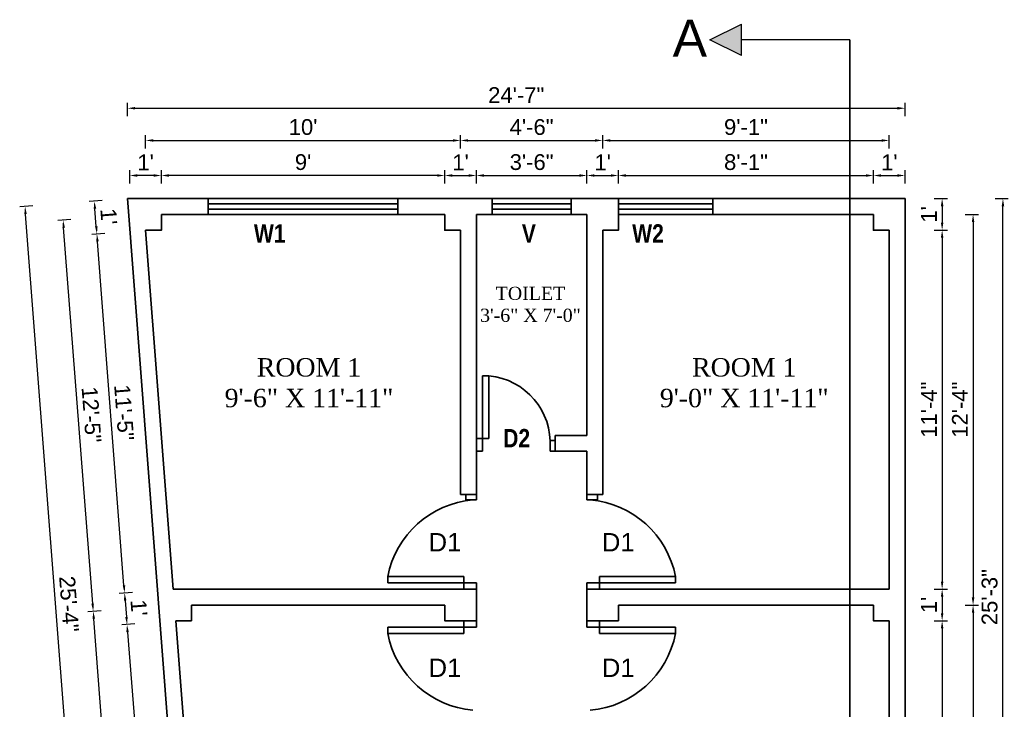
# Model space of a CAD drawing. Header units: inches. Extents: x 100101 to 119806, y -2288 to 8641.
# Drawn here: x 108040.5 to 108416.1, y 2221.1 to 2483.6 of the extents above; entities that cross this region are included whole.
import ezdxf

# ---------------------------------------------------------------- set-up
doc = ezdxf.new("R2010")
doc.units = ezdxf.units.IN
doc.header["$LTSCALE"] = 0.5
doc.header["$MEASUREMENT"] = 0
doc.header["$PDMODE"] = 66
doc.layers.add('DIMENSION', color=5, linetype='Continuous')
for name, color, linetype, lineweight in [('steps', 253, 'Continuous', 20), ('Toilet', 7, 'Continuous', 25), ('truss', 1, 'Continuous', 25)]:
    doc.layers.add(name, color=color, linetype=linetype, lineweight=lineweight)
doc.styles.add('Lettring Text', font='arial.ttf')
doc.styles.get("Standard").update_dxf_attribs({"font": 'arial.ttf'})
doc.dimstyles.new('Copy of Standard', dxfattribs={"dimtxt": 6, "dimasz": 2.875, "dimexe": 2, "dimexo": 4, "dimgap": 2, "dimtad": 1, "dimdec": 0, "dimrnd": 1, "dimzin": 0, "dimdsep": 46, "dimlunit": 4, "dimtxsty": 'Lettring Text', "dimcen": 0.1, "dimclrd": 7, "dimclre": 7, "dimclrt": 7, "dimazin": 0, "dimtfac": 0.645, "dimtdec": 0, "dimtmove": 1, "dimatfit": 0, "dimfxl": 3, "dimfxlon": 1, "dimtfillclr": 256, "dimtolj": 1, "dimtzin": 0, "dimlwd": -1, "dimlwe": -1, "dimarcsym": 2})

# ---------------------------------------------------------------- blocks, each defined once
blk = doc.blocks.new('*D1176')
at = {"layer": 'Defpoints', "color": 0, "transparency": 16777216}
for p in [(108094.3, 2424.37), (108094.3, 2409.58), (108201.97, 2409.58)]:
    blk.add_point(p, dxfattribs=at)
at = {"layer": 'steps', "color": 7, "transparency": 16777216}
for p, q in [((108094.3, 2421.37), (108094.3, 2426.37)), ((108201.97, 2421.37), (108201.97, 2426.37)), ((108199.09, 2424.37), (108097.18, 2424.37))]:
    blk.add_line(p, q, dxfattribs=at)
for points in [[(108097.18, 2424.85), (108097.18, 2423.89), (108094.3, 2424.37)], [(108199.09, 2424.85), (108199.09, 2423.89), (108201.97, 2424.37)]]:
    blk.add_solid(points, dxfattribs=at)
at = {"layer": 'steps', "color": 7, "transparency": 16777216, "insert": (108148.13, 2429.43), "char_height": 6, "attachment_point": 5, "style": 'Lettring Text'}
blk.add_mtext("\\A1;9'", dxfattribs=at)
blk = doc.blocks.new('*D1185')
at = {"layer": 'Defpoints', "color": 0, "transparency": 16777216}
for p in [(108082.3, 2424.37), (108082.3, 2415.58), (108094.3, 2409.58)]:
    blk.add_point(p, dxfattribs=at)
at = {"layer": 'steps', "color": 7, "transparency": 16777216}
for p, q in [((108082.3, 2421.37), (108082.3, 2426.37)), ((108094.3, 2421.37), (108094.3, 2426.37)), ((108091.43, 2424.37), (108085.18, 2424.37))]:
    blk.add_line(p, q, dxfattribs=at)
for points in [[(108085.18, 2424.85), (108085.18, 2423.89), (108082.3, 2424.37)], [(108091.43, 2424.85), (108091.43, 2423.89), (108094.3, 2424.37)]]:
    blk.add_solid(points, dxfattribs=at)
at = {"layer": 'steps', "color": 7, "transparency": 16777216, "insert": (108088.3, 2429.38), "char_height": 6, "attachment_point": 5, "style": 'Lettring Text'}
blk.add_mtext("\\A1;1'", dxfattribs=at)
blk = doc.blocks.new('*D1186')
at = {"layer": 'Defpoints', "color": 0, "transparency": 16777216}
for p in [(108255.97, 2424.37), (108213.97, 2409.58), (108255.97, 2409.58)]:
    blk.add_point(p, dxfattribs=at)
at = {"layer": 'steps', "color": 7, "transparency": 16777216}
for p, q in [((108213.97, 2421.37), (108213.97, 2426.37)), ((108255.97, 2421.37), (108255.97, 2426.37)), ((108216.84, 2424.37), (108253.09, 2424.37))]:
    blk.add_line(p, q, dxfattribs=at)
for points in [[(108216.84, 2424.85), (108216.84, 2423.89), (108213.97, 2424.37)], [(108253.09, 2424.85), (108253.09, 2423.89), (108255.97, 2424.37)]]:
    blk.add_solid(points, dxfattribs=at)
at = {"layer": 'steps', "color": 7, "transparency": 16777216, "insert": (108234.97, 2429.43), "char_height": 6, "attachment_point": 5, "style": 'Lettring Text'}
blk.add_mtext('\\A1;3\'-6"', dxfattribs=at)
blk = doc.blocks.new('*D1187')
at = {"layer": 'Defpoints', "color": 0, "transparency": 16777216}
for p in [(108267.97, 2424.37), (108255.97, 2409.58), (108267.97, 2409.58)]:
    blk.add_point(p, dxfattribs=at)
at = {"layer": 'steps', "color": 7, "transparency": 16777216}
for p, q in [((108255.97, 2421.37), (108255.97, 2426.37)), ((108267.97, 2421.37), (108267.97, 2426.37)), ((108258.84, 2424.37), (108265.09, 2424.37))]:
    blk.add_line(p, q, dxfattribs=at)
for points in [[(108258.84, 2424.85), (108258.84, 2423.89), (108255.97, 2424.37)], [(108265.09, 2424.85), (108265.09, 2423.89), (108267.97, 2424.37)]]:
    blk.add_solid(points, dxfattribs=at)
at = {"layer": 'steps', "color": 7, "transparency": 16777216, "insert": (108261.97, 2429.38), "char_height": 6, "attachment_point": 5, "style": 'Lettring Text'}
blk.add_mtext("\\A1;1'", dxfattribs=at)
blk = doc.blocks.new('*D1188')
at = {"layer": 'Defpoints', "color": 0, "transparency": 16777216}
for p in [(108364.87, 2424.37), (108267.97, 2409.58), (108364.87, 2409.58)]:
    blk.add_point(p, dxfattribs=at)
at = {"layer": 'steps', "color": 7, "transparency": 16777216}
for p, q in [((108267.97, 2421.37), (108267.97, 2426.37)), ((108364.87, 2421.37), (108364.87, 2426.37)), ((108270.84, 2424.37), (108361.99, 2424.37))]:
    blk.add_line(p, q, dxfattribs=at)
for points in [[(108270.84, 2424.85), (108270.84, 2423.89), (108267.97, 2424.37)], [(108361.99, 2424.85), (108361.99, 2423.89), (108364.87, 2424.37)]]:
    blk.add_solid(points, dxfattribs=at)
at = {"layer": 'steps', "color": 7, "transparency": 16777216, "insert": (108316.42, 2429.43), "char_height": 6, "attachment_point": 5, "style": 'Lettring Text'}
blk.add_mtext('\\A1;8\'-1"', dxfattribs=at)
blk = doc.blocks.new('*D1189')
at = {"layer": 'Defpoints', "color": 0, "transparency": 16777216}
for p in [(108376.87, 2424.37), (108376.87, 2415.58), (108364.87, 2409.58)]:
    blk.add_point(p, dxfattribs=at)
at = {"layer": 'steps', "color": 7, "transparency": 16777216}
for p, q in [((108364.87, 2421.37), (108364.87, 2426.37)), ((108376.87, 2421.37), (108376.87, 2426.37)), ((108367.74, 2424.37), (108373.99, 2424.37))]:
    blk.add_line(p, q, dxfattribs=at)
for points in [[(108367.74, 2424.85), (108367.74, 2423.89), (108364.87, 2424.37)], [(108373.99, 2424.85), (108373.99, 2423.89), (108376.87, 2424.37)]]:
    blk.add_solid(points, dxfattribs=at)
at = {"layer": 'steps', "color": 7, "transparency": 16777216, "insert": (108370.87, 2429.38), "char_height": 6, "attachment_point": 5, "style": 'Lettring Text'}
blk.add_mtext("\\A1;1'", dxfattribs=at)
blk = doc.blocks.new('*D1190')
at = {"layer": 'Defpoints', "color": 0, "transparency": 16777216}
for p in [(108213.97, 2424.37), (108201.97, 2409.58), (108213.97, 2409.58)]:
    blk.add_point(p, dxfattribs=at)
at = {"layer": 'steps', "color": 7, "transparency": 16777216}
for p, q in [((108201.97, 2421.37), (108201.97, 2426.37)), ((108213.97, 2421.37), (108213.97, 2426.37)), ((108204.84, 2424.37), (108211.09, 2424.37))]:
    blk.add_line(p, q, dxfattribs=at)
for points in [[(108204.84, 2424.85), (108204.84, 2423.89), (108201.97, 2424.37)], [(108211.09, 2424.85), (108211.09, 2423.89), (108213.97, 2424.37)]]:
    blk.add_solid(points, dxfattribs=at)
at = {"layer": 'steps', "color": 7, "transparency": 16777216, "insert": (108207.97, 2429.38), "char_height": 6, "attachment_point": 5, "style": 'Lettring Text'}
blk.add_mtext("\\A1;1'", dxfattribs=at)
blk = doc.blocks.new('*D1177')
at = {"layer": 'Defpoints', "color": 0, "transparency": 16777216}
for p in [(108207.97, 2437.69), (108088.3, 2424.37), (108207.97, 2424.37)]:
    blk.add_point(p, dxfattribs=at)
at = {"layer": 'steps', "color": 7, "transparency": 16777216}
for p, q in [((108088.3, 2434.69), (108088.3, 2439.69)), ((108091.18, 2437.69), (108205.09, 2437.69)), ((108207.97, 2434.69), (108207.97, 2439.69))]:
    blk.add_line(p, q, dxfattribs=at)
for points in [[(108091.18, 2438.17), (108091.18, 2437.22), (108088.3, 2437.69)], [(108205.09, 2438.17), (108205.09, 2437.22), (108207.97, 2437.69)]]:
    blk.add_solid(points, dxfattribs=at)
at = {"layer": 'steps', "color": 7, "transparency": 16777216, "insert": (108148.13, 2442.76), "char_height": 6, "attachment_point": 5, "style": 'Lettring Text'}
blk.add_mtext("\\A1;10'", dxfattribs=at)
blk = doc.blocks.new('*D1178')
at = {"layer": 'Defpoints', "color": 0, "transparency": 16777216}
for p in [(108261.97, 2437.69), (108207.97, 2424.37), (108261.97, 2424.37)]:
    blk.add_point(p, dxfattribs=at)
at = {"layer": 'steps', "color": 7, "transparency": 16777216}
for p, q in [((108207.97, 2434.69), (108207.97, 2439.69)), ((108210.84, 2437.69), (108259.09, 2437.69)), ((108261.97, 2434.69), (108261.97, 2439.69))]:
    blk.add_line(p, q, dxfattribs=at)
for points in [[(108210.84, 2438.17), (108210.84, 2437.22), (108207.97, 2437.69)], [(108259.09, 2438.17), (108259.09, 2437.22), (108261.97, 2437.69)]]:
    blk.add_solid(points, dxfattribs=at)
at = {"layer": 'steps', "color": 7, "transparency": 16777216, "insert": (108234.97, 2442.76), "char_height": 6, "attachment_point": 5, "style": 'Lettring Text'}
blk.add_mtext('\\A1;4\'-6"', dxfattribs=at)
blk = doc.blocks.new('*D1191')
at = {"layer": 'Defpoints', "color": 0, "transparency": 16777216}
for p in [(108370.87, 2437.69), (108261.97, 2424.37), (108370.87, 2415.58)]:
    blk.add_point(p, dxfattribs=at)
at = {"layer": 'steps', "color": 7, "transparency": 16777216}
for p, q in [((108261.97, 2434.69), (108261.97, 2439.69)), ((108264.84, 2437.69), (108367.99, 2437.69)), ((108370.87, 2434.69), (108370.87, 2439.69))]:
    blk.add_line(p, q, dxfattribs=at)
for points in [[(108264.84, 2438.17), (108264.84, 2437.22), (108261.97, 2437.69)], [(108367.99, 2438.17), (108367.99, 2437.22), (108370.87, 2437.69)]]:
    blk.add_solid(points, dxfattribs=at)
at = {"layer": 'steps', "color": 7, "transparency": 16777216, "insert": (108316.42, 2442.76), "char_height": 6, "attachment_point": 5, "style": 'Lettring Text'}
blk.add_mtext('\\A1;9\'-1"', dxfattribs=at)
blk = doc.blocks.new('*D1192')
at = {"layer": 'Defpoints', "color": 0, "transparency": 16777216}
for p in [(108376.87, 2449.94), (108081.38, 2415.58), (108376.87, 2415.58)]:
    blk.add_point(p, dxfattribs=at)
at = {"layer": 'steps', "color": 7, "transparency": 16777216}
for p, q in [((108081.38, 2446.94), (108081.38, 2451.94)), ((108084.25, 2449.94), (108373.99, 2449.94)), ((108376.87, 2446.94), (108376.87, 2451.94))]:
    blk.add_line(p, q, dxfattribs=at)
for points in [[(108084.25, 2450.42), (108084.25, 2449.46), (108081.38, 2449.94)], [(108373.99, 2450.42), (108373.99, 2449.46), (108376.87, 2449.94)]]:
    blk.add_solid(points, dxfattribs=at)
at = {"layer": 'steps', "color": 7, "transparency": 16777216, "insert": (108229.12, 2454.95), "char_height": 6, "attachment_point": 5, "style": 'Lettring Text'}
blk.add_mtext('\\A1;24\'-7"', dxfattribs=at)
blk = doc.blocks.new('*D1193')
at = {"layer": 'Defpoints', "color": 0, "transparency": 16777216}
for p in [(108376.87, 2415.58), (108376.87, 2403.58), (108390.95, 2403.58)]:
    blk.add_point(p, dxfattribs=at)
at = {"layer": 'steps', "color": 7, "transparency": 16777216}
for p, q in [((108387.95, 2415.58), (108392.95, 2415.58)), ((108390.95, 2412.7), (108390.95, 2406.45)), ((108387.95, 2403.58), (108392.95, 2403.58))]:
    blk.add_line(p, q, dxfattribs=at)
for points in [[(108390.47, 2412.7), (108391.43, 2412.7), (108390.95, 2415.58)], [(108390.47, 2406.45), (108391.43, 2406.45), (108390.95, 2403.58)]]:
    blk.add_solid(points, dxfattribs=at)
at = {"layer": 'steps', "color": 7, "transparency": 16777216, "insert": (108385.94, 2409.58), "char_height": 6, "attachment_point": 5, "rotation": 90, "style": 'Lettring Text'}
blk.add_mtext("\\A1;1'", dxfattribs=at)
blk = doc.blocks.new('*D1194')
at = {"layer": 'Defpoints', "color": 0, "transparency": 16777216}
for p in [(108376.87, 2403.58), (108376.87, 2267.08), (108390.95, 2267.08)]:
    blk.add_point(p, dxfattribs=at)
at = {"layer": 'steps', "color": 7, "transparency": 16777216}
for p, q in [((108387.95, 2403.58), (108392.95, 2403.58)), ((108390.95, 2400.7), (108390.95, 2269.95)), ((108387.95, 2267.08), (108392.95, 2267.08))]:
    blk.add_line(p, q, dxfattribs=at)
for points in [[(108390.47, 2400.7), (108391.43, 2400.7), (108390.95, 2403.58)], [(108390.47, 2269.95), (108391.43, 2269.95), (108390.95, 2267.08)]]:
    blk.add_solid(points, dxfattribs=at)
at = {"layer": 'steps', "color": 7, "transparency": 16777216, "insert": (108385.94, 2335.33), "char_height": 6, "attachment_point": 5, "rotation": 90, "style": 'Lettring Text'}
blk.add_mtext('\\A1;11\'-4"', dxfattribs=at)
blk = doc.blocks.new('*D1195')
at = {"layer": 'Defpoints', "color": 0, "transparency": 16777216}
for p in [(108376.87, 2267.08), (108370.87, 2255.08), (108390.95, 2255.08)]:
    blk.add_point(p, dxfattribs=at)
at = {"layer": 'steps', "color": 7, "transparency": 16777216}
for p, q in [((108387.95, 2267.08), (108392.95, 2267.08)), ((108390.95, 2264.2), (108390.95, 2257.95)), ((108387.95, 2255.08), (108392.95, 2255.08))]:
    blk.add_line(p, q, dxfattribs=at)
for points in [[(108390.47, 2264.2), (108391.43, 2264.2), (108390.95, 2267.08)], [(108390.47, 2257.95), (108391.43, 2257.95), (108390.95, 2255.08)]]:
    blk.add_solid(points, dxfattribs=at)
at = {"layer": 'steps', "color": 7, "transparency": 16777216, "insert": (108385.94, 2261.08), "char_height": 6, "attachment_point": 5, "rotation": 90, "style": 'Lettring Text'}
blk.add_mtext("\\A1;1'", dxfattribs=at)
blk = doc.blocks.new('*D1196')
at = {"layer": 'Defpoints', "color": 0, "transparency": 16777216}
for p in [(108370.87, 2255.08), (108376.87, 2124.58), (108390.95, 2124.58)]:
    blk.add_point(p, dxfattribs=at)
at = {"layer": 'steps', "color": 7, "transparency": 16777216}
for p, q in [((108387.95, 2255.08), (108392.95, 2255.08)), ((108390.95, 2252.2), (108390.95, 2127.45)), ((108387.95, 2124.58), (108392.95, 2124.58))]:
    blk.add_line(p, q, dxfattribs=at)
for points in [[(108390.47, 2252.2), (108391.43, 2252.2), (108390.95, 2255.08)], [(108390.47, 2127.45), (108391.43, 2127.45), (108390.95, 2124.58)]]:
    blk.add_solid(points, dxfattribs=at)
at = {"layer": 'steps', "color": 7, "transparency": 16777216, "insert": (108385.88, 2189.83), "char_height": 6, "attachment_point": 5, "rotation": 90, "style": 'Lettring Text'}
blk.add_mtext('\\A1;10\'-10"', dxfattribs=at)
blk = doc.blocks.new('*D1179')
at = {"layer": 'Defpoints', "color": 0, "transparency": 16777216}
for p in [(108390.95, 2409.58), (108390.95, 2261.08), (108402.71, 2261.08)]:
    blk.add_point(p, dxfattribs=at)
at = {"layer": 'steps', "color": 7, "transparency": 16777216}
for p, q in [((108399.71, 2409.58), (108404.71, 2409.58)), ((108402.71, 2406.7), (108402.71, 2263.95)), ((108399.71, 2261.08), (108404.71, 2261.08))]:
    blk.add_line(p, q, dxfattribs=at)
for points in [[(108402.23, 2406.7), (108403.19, 2406.7), (108402.71, 2409.58)], [(108402.23, 2263.95), (108403.19, 2263.95), (108402.71, 2261.08)]]:
    blk.add_solid(points, dxfattribs=at)
at = {"layer": 'steps', "color": 7, "transparency": 16777216, "insert": (108397.7, 2335.33), "char_height": 6, "attachment_point": 5, "rotation": 90, "style": 'Lettring Text'}
blk.add_mtext('\\A1;12\'-4"', dxfattribs=at)
blk = doc.blocks.new('*D1180')
at = {"layer": 'Defpoints', "color": 0, "transparency": 16777216}
for p in [(108390.95, 2261.08), (108390.95, 2118.58), (108402.71, 2118.58)]:
    blk.add_point(p, dxfattribs=at)
at = {"layer": 'steps', "color": 7, "transparency": 16777216}
for p, q in [((108399.71, 2261.08), (108404.71, 2261.08)), ((108402.71, 2258.2), (108402.71, 2121.45)), ((108399.71, 2118.58), (108404.71, 2118.58))]:
    blk.add_line(p, q, dxfattribs=at)
for points in [[(108402.23, 2258.2), (108403.19, 2258.2), (108402.71, 2261.08)], [(108402.23, 2121.45), (108403.19, 2121.45), (108402.71, 2118.58)]]:
    blk.add_solid(points, dxfattribs=at)
at = {"layer": 'steps', "color": 7, "transparency": 16777216, "insert": (108397.7, 2189.83), "char_height": 6, "attachment_point": 5, "rotation": 90, "style": 'Lettring Text'}
blk.add_mtext('\\A1;11\'-11"', dxfattribs=at)
blk = doc.blocks.new('*D1198')
at = {"layer": 'Defpoints', "color": 0, "transparency": 16777216}
for p in [(108376.87, 2415.58), (108414.06, 2415.58), (108376.87, 2112.58)]:
    blk.add_point(p, dxfattribs=at)
at = {"layer": 'steps', "color": 7, "transparency": 16777216}
for p, q in [((108411.06, 2415.58), (108416.06, 2415.58)), ((108414.06, 2115.45), (108414.06, 2412.7)), ((108411.06, 2112.58), (108416.06, 2112.58))]:
    blk.add_line(p, q, dxfattribs=at)
for points in [[(108413.59, 2412.7), (108414.54, 2412.7), (108414.06, 2415.58)], [(108413.59, 2115.45), (108414.54, 2115.45), (108414.06, 2112.58)]]:
    blk.add_solid(points, dxfattribs=at)
at = {"layer": 'steps', "color": 7, "transparency": 16777216, "insert": (108409, 2264.08), "char_height": 6, "attachment_point": 5, "rotation": 90, "style": 'Lettring Text'}
blk.add_mtext('\\A1;25\'-3"', dxfattribs=at)
blk = doc.blocks.new('*D1184')
at = {"layer": 'Defpoints', "color": 0, "transparency": 16777216}
for p in [(108069.8, 2402.15), (108088.32, 2403.58), (108098.83, 2267.08)]:
    blk.add_point(p, dxfattribs=at)
at = {"layer": 'steps', "color": 7, "transparency": 16777216}
for p, q in [((108072.79, 2402.38), (108067.81, 2402)), ((108080.09, 2268.52), (108070.02, 2399.28)), ((108083.31, 2265.88), (108078.32, 2265.5))]:
    blk.add_line(p, q, dxfattribs=at)
for points in [[(108070.5, 2399.32), (108069.55, 2399.25), (108069.8, 2402.15)], [(108080.57, 2268.55), (108079.62, 2268.48), (108080.31, 2265.65)]]:
    blk.add_solid(points, dxfattribs=at)
at = {"layer": 'steps', "color": 7, "transparency": 16777216, "insert": (108080.11, 2334.29), "char_height": 6, "attachment_point": 5, "rotation": 274.4035, "style": 'Lettring Text'}
blk.add_mtext('\\A1;11\'-5"', dxfattribs=at)
blk = doc.blocks.new('*D1206')
at = {"layer": 'Defpoints', "color": 0, "transparency": 16777216}
for p in [(108081.38, 2415.58), (108068.84, 2414.61), (108088.32, 2403.58)]:
    blk.add_point(p, dxfattribs=at)
at = {"layer": 'steps', "color": 7, "transparency": 16777216}
for p, q in [((108071.83, 2414.84), (108066.85, 2414.46)), ((108069.58, 2405.02), (108069.06, 2411.74)), ((108072.79, 2402.38), (108067.81, 2402))]:
    blk.add_line(p, q, dxfattribs=at)
for points in [[(108069.54, 2411.78), (108068.59, 2411.71), (108068.84, 2414.61)], [(108070.06, 2405.05), (108069.1, 2404.98), (108069.8, 2402.15)]]:
    blk.add_solid(points, dxfattribs=at)
at = {"layer": 'steps', "color": 7, "transparency": 16777216, "insert": (108074.32, 2408.76), "char_height": 6, "attachment_point": 5, "rotation": 274.4035, "style": 'Lettring Text'}
blk.add_mtext("\\A1;1'", dxfattribs=at)
blk = doc.blocks.new('*D1207')
at = {"layer": 'Defpoints', "color": 0, "transparency": 16777216}
for p in [(108098.83, 2267.08), (108081.24, 2253.65), (108099.75, 2255.08)]:
    blk.add_point(p, dxfattribs=at)
at = {"layer": 'steps', "color": 7, "transparency": 16777216}
for p, q in [((108083.31, 2265.88), (108078.32, 2265.5)), ((108080.54, 2262.78), (108081.02, 2256.52)), ((108084.23, 2253.88), (108079.24, 2253.5))]:
    blk.add_line(p, q, dxfattribs=at)
for points in [[(108081.01, 2262.82), (108080.06, 2262.75), (108080.31, 2265.65)], [(108081.5, 2256.55), (108080.54, 2256.48), (108081.24, 2253.65)]]:
    blk.add_solid(points, dxfattribs=at)
at = {"layer": 'steps', "color": 7, "transparency": 16777216, "insert": (108085.77, 2260.03), "char_height": 6, "attachment_point": 5, "rotation": 274.4035, "style": 'Lettring Text'}
blk.add_mtext("\\A1;1'", dxfattribs=at)
blk = doc.blocks.new('*D1208')
at = {"layer": 'Defpoints', "color": 0, "transparency": 16777216}
for p in [(108099.75, 2255.08), (108091.29, 2123.15), (108109.8, 2124.58)]:
    blk.add_point(p, dxfattribs=at)
at = {"layer": 'steps', "color": 7, "transparency": 16777216}
for p, q in [((108084.23, 2253.88), (108079.24, 2253.5)), ((108081.46, 2250.78), (108091.07, 2126.02)), ((108094.28, 2123.38), (108089.29, 2123))]:
    blk.add_line(p, q, dxfattribs=at)
for points in [[(108081.94, 2250.82), (108080.98, 2250.75), (108081.24, 2253.65)], [(108091.54, 2126.05), (108090.59, 2125.98), (108091.29, 2123.15)]]:
    blk.add_solid(points, dxfattribs=at)
at = {"layer": 'steps', "color": 7, "transparency": 16777216, "insert": (108091.31, 2188.79), "char_height": 6, "attachment_point": 5, "rotation": 274.4035, "style": 'Lettring Text'}
blk.add_mtext('\\A1;10\'-11"', dxfattribs=at)
blk = doc.blocks.new('*D1181')
at = {"layer": 'Defpoints', "color": 0, "transparency": 16777216}
for p in [(108068.41, 2258.7), (108080.78, 2259.65), (108091.73, 2117.38)]:
    blk.add_point(p, dxfattribs=at)
at = {"layer": 'steps', "color": 7, "transparency": 16777216}
for p, q in [((108071.4, 2258.93), (108066.41, 2258.54)), ((108079.14, 2119.29), (108068.63, 2255.83)), ((108082.35, 2116.66), (108077.37, 2116.27))]:
    blk.add_line(p, q, dxfattribs=at)
for points in [[(108069.1, 2255.87), (108068.15, 2255.79), (108068.41, 2258.7)], [(108079.62, 2119.33), (108078.66, 2119.26), (108079.36, 2116.43)]]:
    blk.add_solid(points, dxfattribs=at)
at = {"layer": 'steps', "color": 7, "transparency": 16777216, "insert": (108078.88, 2187.95), "char_height": 6, "attachment_point": 5, "rotation": 274.4035, "style": 'Lettring Text'}
blk.add_mtext('\\A1;11\'-11"', dxfattribs=at)
blk = doc.blocks.new('*D1172')
at = {"layer": 'Defpoints', "color": 0, "transparency": 16777216}
for p in [(108056.95, 2407.43), (108069.32, 2408.38), (108080.78, 2259.65)]:
    blk.add_point(p, dxfattribs=at)
at = {"layer": 'steps', "color": 7, "transparency": 16777216}
for p, q in [((108059.94, 2407.66), (108054.96, 2407.27)), ((108068.19, 2261.56), (108057.17, 2404.56)), ((108071.4, 2258.93), (108066.41, 2258.54))]:
    blk.add_line(p, q, dxfattribs=at)
for points in [[(108057.65, 2404.6), (108056.7, 2404.52), (108056.95, 2407.43)], [(108068.66, 2261.6), (108067.71, 2261.53), (108068.41, 2258.7)]]:
    blk.add_solid(points, dxfattribs=at)
at = {"layer": 'steps', "color": 7, "transparency": 16777216, "insert": (108067.73, 2333.45), "char_height": 6, "attachment_point": 5, "rotation": 274.4035, "style": 'Lettring Text'}
blk.add_mtext('\\A1;12\'-5"', dxfattribs=at)
blk = doc.blocks.new('*D1182')
at = {"layer": 'Defpoints', "color": 0, "transparency": 16777216}
for p in [(108081.38, 2415.58), (108042.49, 2412.58), (108104.71, 2112.58)]:
    blk.add_point(p, dxfattribs=at)
at = {"layer": 'steps', "color": 7, "transparency": 16777216}
for p, q in [((108045.48, 2412.81), (108040.49, 2412.43)), ((108065.6, 2112.45), (108042.71, 2409.71)), ((108068.81, 2109.81), (108063.82, 2109.43))]:
    blk.add_line(p, q, dxfattribs=at)
for points in [[(108043.18, 2409.75), (108042.23, 2409.68), (108042.49, 2412.58)], [(108066.08, 2112.48), (108065.12, 2112.41), (108065.82, 2109.58)]]:
    blk.add_solid(points, dxfattribs=at)
at = {"layer": 'steps', "color": 7, "transparency": 16777216, "insert": (108059.2, 2261.47), "char_height": 6, "attachment_point": 5, "rotation": 274.4035, "style": 'Lettring Text'}
blk.add_mtext('\\A1;25\'-4"', dxfattribs=at)

msp = doc.modelspace()

# ---------------------------------------------------------------- hatches: boundary and pattern name
at = {"linetype": 'ByBlock', "lineweight": 5}
msp.add_hatch(color=7, dxfattribs=at).paths.add_polyline_path([(108302.67, 2475.96), (108314.67, 2469.96), (108314.67, 2481.96)])

# ---------------------------------------------------------------- linework, layer by layer
at = {"color": 7, "linetype": 'ByBlock', "lineweight": 5}
for p, q in [((108302.67, 2475.96), (108314.67, 2481.96)), ((108314.67, 2469.96), (108314.67, 2481.96)), ((108314.67, 2469.96), (108302.67, 2475.96)), ((108355.84, 2475.96), (108314.67, 2475.96))]:
    msp.add_line(p, q, dxfattribs=at)
at = {"layer": 'DIMENSION', "ltscale": 7}
for p, q in [((108216.37, 2324.38), (108216.37, 2348.25)), ((108216.37, 2348.25), (108218.77, 2348.25)), ((108218.77, 2324.38), (108218.77, 2348.25)), ((108213.97, 2324.38), (108216.37, 2324.38)), ((108213.97, 2319.58), (108213.97, 2324.38)), ((108216.37, 2324.38), (108216.37, 2319.58)), ((108216.37, 2324.38), (108218.77, 2324.38)), ((108241.97, 2319.58), (108241.97, 2323.58)), ((108241.97, 2323.58), (108243.97, 2323.58)), ((108216.37, 2319.58), (108213.97, 2319.58)), ((108241.97, 2319.58), (108243.97, 2319.58)), ((108213.97, 2303.08), (108209.97, 2303.08)), ((108209.97, 2301.08), (108209.97, 2303.08)), ((108213.97, 2301.08), (108213.97, 2303.08)), ((108255.97, 2303.08), (108259.97, 2303.08)), ((108255.97, 2301.08), (108255.97, 2303.08)), ((108259.97, 2301.08), (108259.97, 2303.08)), ((108213.97, 2301.08), (108209.97, 2301.08)), ((108255.97, 2301.08), (108259.97, 2301.08)), ((108209.17, 2271.88), (108180.29, 2271.88)), ((108180.29, 2269.48), (108180.29, 2271.88)), ((108209.17, 2269.48), (108180.29, 2269.48)), ((108209.17, 2269.48), (108209.17, 2271.88)), ((108209.17, 2267.08), (108209.17, 2269.48)), ((108209.17, 2269.48), (108213.97, 2269.48)), ((108213.97, 2269.48), (108213.97, 2267.08)), ((108260.77, 2269.48), (108255.97, 2269.48)), ((108255.97, 2269.48), (108255.97, 2267.08)), ((108260.77, 2271.88), (108289.64, 2271.88)), ((108260.77, 2269.48), (108260.77, 2271.88)), ((108260.77, 2269.48), (108289.64, 2269.48)), ((108260.77, 2267.08), (108260.77, 2269.48)), ((108289.64, 2269.48), (108289.64, 2271.88)), ((108213.97, 2267.08), (108209.17, 2267.08)), ((108255.97, 2267.08), (108260.77, 2267.08)), ((108209.17, 2255.08), (108209.17, 2252.68)), ((108213.97, 2255.08), (108209.17, 2255.08)), ((108213.97, 2252.68), (108213.97, 2255.08)), ((108255.97, 2252.68), (108255.97, 2255.08)), ((108255.97, 2255.08), (108260.77, 2255.08)), ((108260.77, 2255.08), (108260.77, 2252.68)), ((108209.17, 2252.68), (108180.29, 2252.68)), ((108180.29, 2252.68), (108180.29, 2250.28)), ((108209.17, 2250.28), (108180.29, 2250.28)), ((108209.17, 2252.68), (108213.97, 2252.68)), ((108209.17, 2252.68), (108209.17, 2250.28)), ((108260.77, 2252.68), (108255.97, 2252.68)), ((108260.77, 2252.68), (108289.64, 2252.68)), ((108260.77, 2252.68), (108260.77, 2250.28)), ((108260.77, 2250.28), (108289.64, 2250.28)), ((108289.64, 2252.68), (108289.64, 2250.28))]:
    msp.add_line(p, q, dxfattribs=at)
for centre, radius, start, end in [((108216.3, 2322.64), 25.72, 356.0106, 84.5071), ((108215.86, 2264.98), 36.23, 95.0246, 169.0343), ((108254.07, 2264.98), 36.23, 10.9657, 84.9754), ((108215.86, 2257.17), 36.23, 190.9657, 264.9754), ((108254.07, 2257.17), 36.23, 275.0246, 349.0343)]:
    msp.add_arc(centre, radius, start, end, dxfattribs=at)
at = {"layer": 'Toilet'}
for p, q in [((108355.84, 2475.96), (108355.84, 2056.49)), ((108081.38, 2415.58), (108376.87, 2415.58)), ((108104.71, 2112.58), (108081.38, 2415.58)), ((108112.13, 2409.58), (108112.13, 2415.58)), ((108184.13, 2409.58), (108184.13, 2415.58)), ((108219.97, 2409.58), (108219.97, 2415.58)), ((108249.97, 2409.58), (108249.97, 2415.58)), ((108267.97, 2409.58), (108267.97, 2415.58)), ((108303.77, 2409.58), (108303.77, 2415.58)), ((108376.87, 2112.58), (108376.87, 2415.58)), ((108112.13, 2413.58), (108184.13, 2413.58)), ((108112.13, 2411.58), (108184.13, 2411.58)), ((108249.97, 2413.58), (108219.97, 2413.58)), ((108249.97, 2411.58), (108219.97, 2411.58)), ((108303.77, 2413.58), (108267.97, 2413.58)), ((108303.77, 2411.58), (108267.97, 2411.58)), ((108094.3, 2409.58), (108201.97, 2409.58)), ((108213.97, 2409.58), (108255.97, 2409.58)), ((108213.97, 2409.58), (108213.97, 2303.08)), ((108255.97, 2409.58), (108255.97, 2325.58)), ((108267.97, 2409.58), (108364.87, 2409.58)), ((108098.83, 2267.08), (108088.32, 2403.58)), ((108207.97, 2403.58), (108207.97, 2303.08)), ((108261.97, 2403.58), (108261.97, 2303.08)), ((108370.87, 2267.08), (108370.87, 2403.58)), ((108243.97, 2325.58), (108255.97, 2325.58)), ((108243.97, 2325.58), (108243.97, 2319.58)), ((108213.97, 2323.58), (108213.97, 2319.58)), ((108243.97, 2319.58), (108255.97, 2319.58)), ((108255.97, 2319.58), (108255.97, 2303.08)), ((108213.97, 2303.08), (108207.97, 2303.08)), ((108255.97, 2303.08), (108261.97, 2303.08)), ((108213.97, 2267.08), (108098.83, 2267.08)), ((108213.97, 2267.08), (108213.97, 2261.08)), ((108370.87, 2267.08), (108255.97, 2267.08)), ((108255.97, 2267.08), (108255.97, 2261.08)), ((108201.97, 2261.08), (108105.74, 2261.08)), ((108364.87, 2261.08), (108267.97, 2261.08)), ((108109.8, 2124.58), (108099.75, 2255.08)), ((108370.87, 2124.58), (108370.87, 2255.08))]:
    msp.add_line(p, q, dxfattribs=at)
for points in [[(108082.3, 2415.58), (108094.3, 2415.58)], [(108201.97, 2415.58), (108213.97, 2415.58)], [(108255.97, 2415.58), (108267.97, 2415.58)], [(108364.87, 2415.58), (108376.87, 2415.58), (108376.87, 2403.58)], [(108094.3, 2409.58), (108094.3, 2403.58), (108088.32, 2403.58)], [(108207.97, 2403.58), (108201.97, 2403.58), (108201.97, 2409.58)], [(108213.97, 2409.58), (108213.97, 2403.58)], [(108255.97, 2403.58), (108255.97, 2409.58)], [(108267.97, 2409.58), (108267.97, 2403.58), (108261.97, 2403.58)], [(108370.87, 2403.58), (108364.87, 2403.58), (108364.87, 2409.58)], [(108098.83, 2267.08), (108105.74, 2267.08)], [(108201.97, 2267.08), (108213.97, 2267.08), (108213.97, 2255.08), (108201.97, 2255.08), (108201.97, 2261.08)], [(108267.97, 2261.08), (108267.97, 2255.08), (108255.97, 2255.08), (108255.97, 2267.08), (108267.97, 2267.08)], [(108364.87, 2267.08), (108370.87, 2267.08)], [(108376.87, 2267.08), (108376.87, 2267.08), (108376.87, 2255.08)], [(108105.74, 2261.08), (108105.74, 2255.08), (108099.75, 2255.08)], [(108370.87, 2255.08), (108364.87, 2255.08), (108364.87, 2261.08)]]:
    msp.add_lwpolyline(points, dxfattribs=at)
at = {"layer": 'truss', "ltscale": 7}
for p, q in [((108213.97, 2319.58), (108213.97, 2323.58)), ((108216.37, 2319.58), (108213.97, 2319.58)), ((108213.97, 2267.08), (108209.97, 2267.08)), ((108255.97, 2267.08), (108259.97, 2267.08)), ((108213.97, 2255.08), (108209.97, 2255.08)), ((108255.97, 2255.08), (108259.97, 2255.08))]:
    msp.add_line(p, q, dxfattribs=at)

# ---------------------------------------------------------------- texts
at = {"color": 7, "linetype": 'ByBlock', "lineweight": 5, "insert": (108288.57, 2483.58), "char_height": 14, "width": 26.5803, "attachment_point": 1}
msp.add_mtext('A', dxfattribs=at)
at = {"layer": 'steps', "color": 7, "ltscale": 0.3}
for s, insert, char_height, width, attachment_point in [('{\\fTechnic|b1|i0|c2|p2;W1}', (108135.47, 2398.84), 7, 55.268, 8), ('{\\fTechnic|b1|i0|c2|p2;V}', (108233.93, 2398.84), 7, 55.268, 8), ('{\\fTechnic|b1|i0|c2|p2;W2}', (108279.2, 2398.84), 7, 55.268, 8), ('{\\fTimes New Roman|b0|i0|c0|p18;TOILET\\P3\'-6" X 7\'-0"}', (108234.53, 2382.07), 5, 55.268, 2), ('{\\fTimes New Roman|b0|i0|c0|p18;ROOM 1\\P9\'-6" X 11\'-11"}', (108150.39, 2354.94), 7, 65.2809, 2), ('{\\fTimes New Roman|b0|i0|c0|p18;ROOM 1\\P9\'-0" X 11\'-11"}', (108315.76, 2354.94), 7, 64.575, 2), ('{\\fTechnic|b1|i0|c2|p2;D2}', (108229.28, 2328), 7, 55.268, 2)]:
    msp.add_mtext(s, dxfattribs=dict(at, insert=insert, char_height=char_height, width=width, attachment_point=attachment_point))
at = {"layer": 'steps', "color": 7, "ltscale": 0.3, "char_height": 7}
for insert, attachment_point in [((108202.05, 2288.44), 2), ((108267.88, 2288.44), 2), ((108202.05, 2233.71), 8), ((108267.88, 2233.71), 8)]:
    msp.add_mtext_dynamic_manual_height_columns('{\\W1;D1}', width=18.6213, gutter_width=40, heights=[0], dxfattribs=dict(at, insert=insert, attachment_point=attachment_point))

# ---------------------------------------------------------------- dimensions: what is measured, and where the dimension line sits
at = {"layer": 'steps'}
for base, p1, p2, picture, middle in [((108376.87, 2449.94), (108081.38, 2415.58), (108376.87, 2415.58), '*D1192', (108229.12, 2454.95)), ((108207.97, 2437.69), (108088.3, 2424.37), (108207.97, 2424.37), '*D1177', (108148.13, 2442.76)), ((108261.97, 2437.69), (108207.97, 2424.37), (108261.97, 2424.37), '*D1178', (108234.97, 2442.76)), ((108370.87, 2437.69), (108261.97, 2424.37), (108370.87, 2415.58), '*D1191', (108316.42, 2442.76)), ((108082.3, 2424.37), (108094.3, 2409.58), (108082.3, 2415.58), '*D1185', (108088.3, 2429.38)), ((108094.3, 2424.37), (108201.97, 2409.58), (108094.3, 2409.58), '*D1176', (108148.13, 2429.43)), ((108213.97, 2424.37), (108201.97, 2409.58), (108213.97, 2409.58), '*D1190', (108207.97, 2429.38)), ((108255.97, 2424.37), (108213.97, 2409.58), (108255.97, 2409.58), '*D1186', (108234.97, 2429.43)), ((108267.97, 2424.37), (108255.97, 2409.58), (108267.97, 2409.58), '*D1187', (108261.97, 2429.38)), ((108364.87, 2424.37), (108267.97, 2409.58), (108364.87, 2409.58), '*D1188', (108316.42, 2429.43)), ((108376.87, 2424.37), (108364.87, 2409.58), (108376.87, 2415.58), '*D1189', (108370.87, 2429.38))]:
    dim = msp.add_linear_dim(base=base, p1=p1, p2=p2, dimstyle='Copy of Standard', dxfattribs=at)
    dim.commit()
    dim.dimension.update_dxf_attribs({"geometry": picture, "text_midpoint": middle})
for p1, p2, distance, picture, middle in [((108104.71, 2112.58), (108081.38, 2415.58), 39.01, '*D1182', (108059.2, 2261.47)), ((108098.83, 2267.08), (108088.32, 2403.58), 18.57, '*D1184', (108080.11, 2334.29)), ((108091.73, 2117.38), (108080.78, 2259.65), 12.41, '*D1181', (108078.88, 2187.95))]:
    dim = msp.add_aligned_dim(p1=p1, p2=p2, distance=distance, dimstyle='Copy of Standard', dxfattribs=at)
    dim.commit()
    dim.dimension.update_dxf_attribs({"geometry": picture, "text_midpoint": middle})
for base, p1, p2, angle, picture, middle in [((108068.84, 2414.61), (108088.32, 2403.58), (108081.38, 2415.58), 274.4035, '*D1206', (108074.32, 2408.76)), ((108390.95, 2403.58), (108376.87, 2415.58), (108376.87, 2403.58), 90, '*D1193', (108385.94, 2409.58)), ((108414.06, 2415.58), (108376.87, 2112.58), (108376.87, 2415.58), 90, '*D1198', (108409, 2264.08)), ((108056.95, 2407.43), (108080.78, 2259.65), (108069.32, 2408.38), 274.4035, '*D1172', (108067.73, 2333.45)), ((108402.71351588, 2261.0752825), (108390.94753129, 2409.5752825), (108390.94753129, 2261.0752825), 90, '*D1179', (108397.70123757, 2335.3252825)), ((108390.94753129, 2267.0752825), (108376.8693637, 2403.5752825), (108376.8693637, 2267.0752825), 90, '*D1194', (108385.93525298, 2335.3252825)), ((108081.24, 2253.65), (108098.83, 2267.08), (108099.75, 2255.08), 274.4035, '*D1207', (108085.77, 2260.03)), ((108390.95, 2255.08), (108376.87, 2267.08), (108370.87, 2255.08), 90, '*D1195', (108385.94, 2261.08)), ((108402.71351588, 2118.5752825), (108390.94753129, 2261.0752825), (108390.94753129, 2118.5752825), 90, '*D1180', (108397.70123757, 2189.8252825)), ((108091.29, 2123.15), (108099.75, 2255.08), (108109.8, 2124.58), 274.4035, '*D1208', (108091.31, 2188.79)), ((108390.94753129, 2124.5752825), (108370.8693637, 2255.0752825), (108376.8693637, 2124.5752825), 90, '*D1196', (108385.88409336, 2189.8252825))]:
    dim = msp.add_linear_dim(base=base, p1=p1, p2=p2, angle=angle, dimstyle='Copy of Standard', dxfattribs=at)
    dim.commit()
    dim.dimension.update_dxf_attribs({"geometry": picture, "text_midpoint": middle})

doc.saveas('drawing.dxf')
